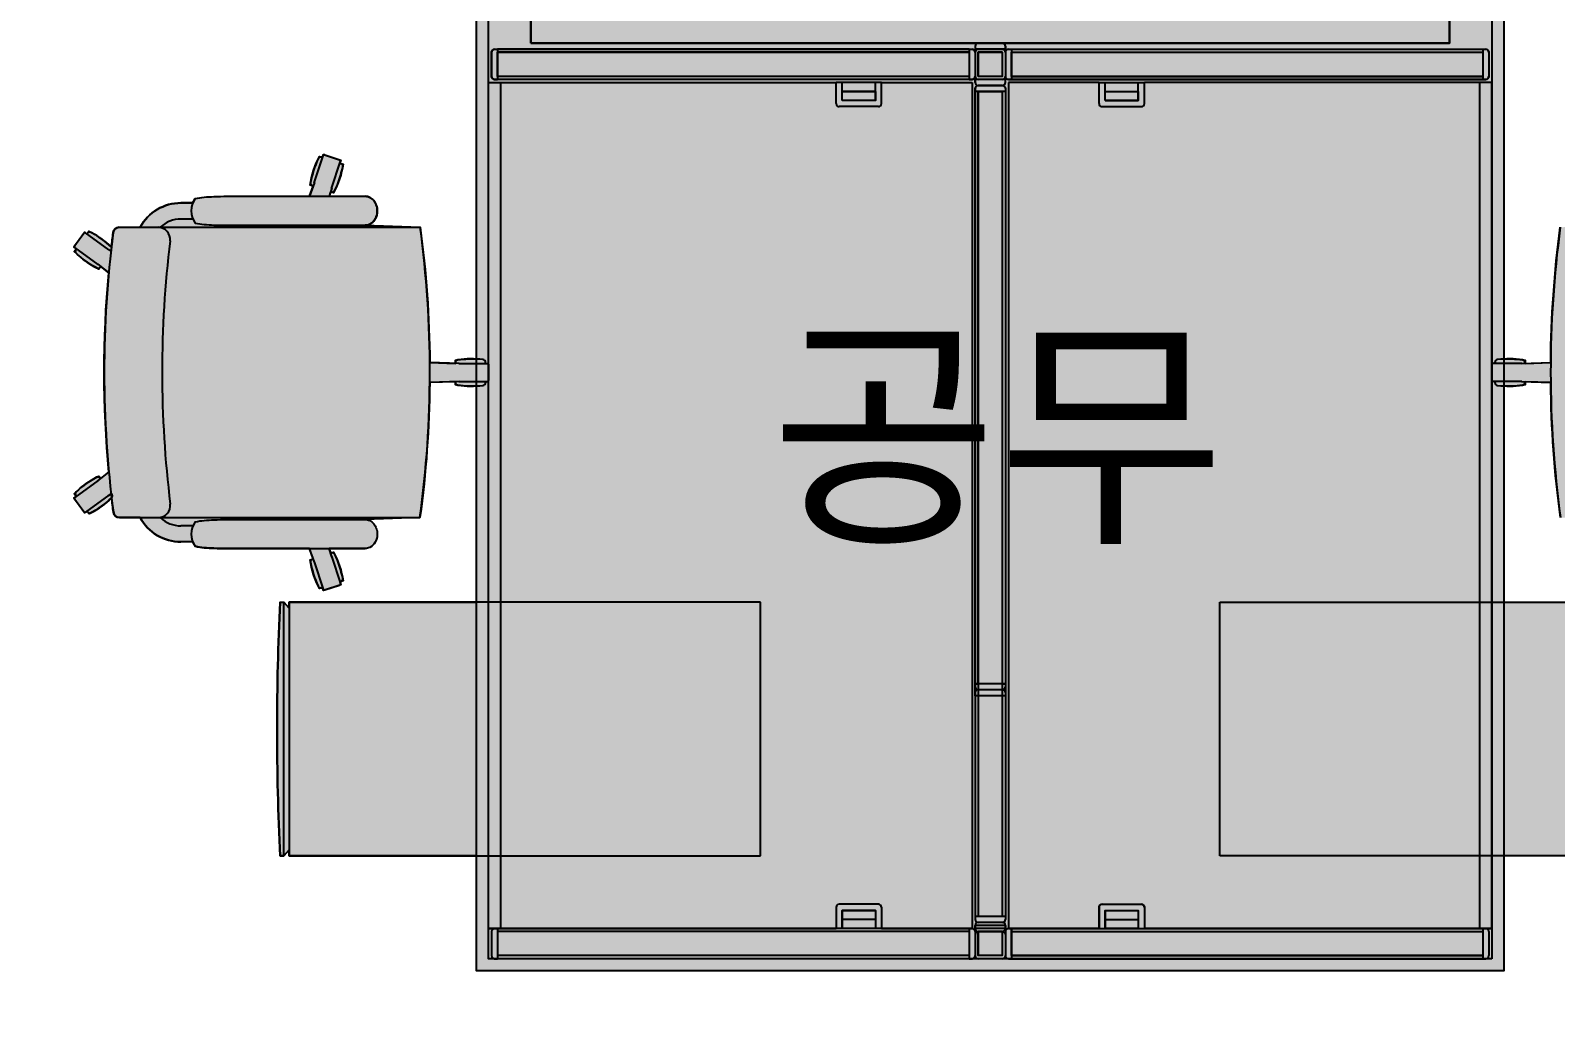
# Model space of a CAD drawing. Header units: millimetres. Extents: x 0 to 199210, y 0 to 94205.
# Drawn here: x 100750 to 103273, y 15536 to 17160 of the extents above; entities that cross this region are included whole.
import ezdxf
from ezdxf.enums import TextEntityAlignment as Align

# ---------------------------------------------------------------- set-up
doc = ezdxf.new("R2010")
doc.units = ezdxf.units.MM
doc.layers.get('Defpoints').update_dxf_attribs({"color": 142})
for name, color, linetype in [('0-L-FUR', 11, 'Continuous'), ('2. WAL', 2, 'Continuous'), ('D_TEXT', 7, 'Continuous')]:
    doc.layers.add(name, color=color, linetype=linetype)
doc.styles.add('돋움', font='Dotum.ttf')
picture_1 = doc.add_image_def('image1.jpg', size_in_pixel=(707, 1000))

# ---------------------------------------------------------------- blocks, each defined once
blk = doc.blocks.new('230713_3_desk')
at = {"layer": '2. WAL'}
h = blk.add_hatch(color=255, dxfattribs=at)
h.dxf.hatch_style = 1
edge = h.paths.add_edge_path()
edge.add_line((850.0000000006985, 0), (850.000000000291, -190))
edge.add_line((850.000000000291, -190), (1159.999999998603, -190))
edge.add_line((1159.999999998603, -190), (1159.999999998603, -200))
edge.add_line((1159.999999998603, -200), (1169, -190))
edge.add_line((1169, -190), (1174.999999999127, -190))
edge.add_arc((-3232.499999999529, -400), 4412.499999998658, -2.7278550632066185, 2.7278550632066185, ccw=False)
edge.add_line((1174.999999999127, -610), (1169, -610))
edge.add_line((1169, -610), (1159.999999998603, -600))
edge.add_line((1159.999999998603, -600), (1159.999999998603, -610))
edge.add_line((1159.999999998603, -610), (850.0000000002328, -610))
edge.add_line((850.0000000002328, -610), (850.0000000001746, -967.6725713938704))
edge.add_arc((858.9546280619642, -1117.405048286113), 150.0000000000366, 79.9926621858653, 93.42245084165211, ccw=False)
edge.add_line((885.0207730024122, -969.6872223883747), (885.0207730024122, -974.7934961651008))
edge.add_line((885.0207730024122, -974.7934961651008), (927.32541137503, -973.4812945709455))
edge.add_arc((2727.235392921595, -991.4829147485251), 1799.999999999993, 172.2874549339065, 179.4269810807098, ccw=False)
edge.add_line((943.5184821403818, -749.917225560057), (1034.201045008871, -746.6764684842201))
edge.add_arc((1034.201045008876, -729.908673515157), 16.76779496906306, 243.5700380837848, 269.9999999999829, ccw=False)
edge.add_arc((1035.937774473016, -726.4146436561867), 20.6696501543548, 219.8055710325562, 243.57003808385912, ccw=False)
edge.add_arc((1038.655377358426, -724.1499745898301), 24.20717632710643, 199.0435461729162, 219.8055710325201, ccw=False)
edge.add_arc((1042.92420746144, -722.6764684819859), 28.72316245399542, 180.0000000039922, 199.0435461728403, ccw=False)
edge.add_arc((1042.92288572829, -722.9520169657677), 28.7231624540089, 151.3645656164495, 179.4503388249206, ccw=False)
edge.add_arc((1035.937774473845, -718.9382933122381), 20.66965015482313, 116.4299619296836, 151.8504546875766, ccw=False)
edge.add_arc((1034.201045008611, -715.4442634532367), 16.76779496901655, 90.0000000000062, 116.4299619296088, ccw=False)
edge.add_line((1034.201045008609, -698.6764684842201), (1093.503883539699, -698.6764684842201))
edge.add_line((1093.503883539699, -698.6764684842201), (1091.32520368541, -691.188806154194))
edge.add_line((1091.32520368541, -691.188806154194), (1086.468848734075, -692.7667315284962))
edge.add_arc((1218.901967863554, -622.3290359554611), 150.0000000000071, 188.8186981021394, 208.0073378133651, ccw=False)
edge.add_line((1070.675207428663, -645.3252854535804), (1076.070750784012, -643.5721671448537))
edge.add_line((1076.070750784012, -643.5721671448537), (1074.519246601616, -638.7971282644994))
edge.add_line((1074.519246601616, -638.7971282644994), (1103.050942089787, -629.5266184329685))
edge.add_line((1103.050942089787, -629.5266184329685), (1104.602446272416, -634.3016573136738))
edge.add_line((1104.602446272416, -634.3016573136738), (1109.997989628406, -632.5485390084541))
edge.add_arc((976.5631651016922, -701.0696861348758), 149.9999999999852, 7.992662187657118, 27.181301897250307, ccw=False)
edge.add_line((1125.106047758425, -680.2127445560236), (1120.20869922897, -681.8039895565216))
edge.add_line((1120.20869922897, -681.8039895565216), (1126.27812621044, -698.6764684842201))
edge.add_line((1126.27812621044, -698.6764684842201), (1262.201045005262, -698.6764684842201))
edge.add_arc((1262.201045005248, -1285.125364192482), 586.448895708262, 87.80985523550783, 89.99999999999869, ccw=False)
edge.add_arc((1273.315426579265, -994.5066912712637), 295.6177719813421, 84.72490149122848, 87.80985523551402, ccw=False)
edge.add_arc((1289.587683487829, -818.2643227718312), 118.6257981543122, 77.37038373181042, 84.72490149121393, ccw=False)
edge.add_arc((1288.401045008572, -722.6764684839754), 33.79999999999391, 22.72724740273702, 36.632224311981815, ccw=False)
edge.add_line((1319.576625921094, -709.6180170150474), (1339.033510104753, -709.6180170152111))
edge.add_arc((1339.033510104753, -785.9180170152098), 76.2999999999987, 28.15328986855161, 89.99999999999977, ccw=False)
edge.add_line((1406.306335336063, -749.917225560057), (1440.891679649707, -749.917225560057))
edge.add_arc((1440.891679647845, -759.917225560063), 10.00000000000603, 7.43297515490832, 89.99999998933168, ccw=False)
edge.add_arc((-334.0667231297193, -991.4829147468824), 1799.999999999796, 6.657594938341674, 7.432975156208499, ccw=False)
edge.add_arc((1558.811292859713, -889.9045724435659), 149.9999999999958, 116.81869810248901, 134.435513486674, ccw=False)
edge.add_line((1491.135971927841, -756.0387779448711), (1494.470601109933, -760.6285012602566))
edge.add_line((1494.470601109933, -760.6285012602566), (1498.532491793012, -757.6773649349434))
edge.add_line((1498.532491793012, -757.6773649349434), (1516.166049362015, -781.9478747657959))
edge.add_line((1516.166049362015, -781.9478747657959), (1512.104158678587, -784.899011091371))
edge.add_line((1512.104158678587, -784.899011091371), (1515.438787858526, -789.4887344077433))
edge.add_arc((1409.037675958589, -683.758873978142), 150.0000000000191, 295.9926621874422, 315.18130189785523, ccw=False)
edge.add_line((1474.776081291027, -818.5864010798205), (1471.774688867794, -814.4553388177774))
edge.add_line((1471.774688867794, -814.4553388177774), (1458.214434583468, -824.9648925818929))
edge.add_arc((-334.066723129715, -991.4829147485879), 1800.000000000004, -5.21409121174122, 5.308022808348312, ccw=False)
edge.add_line((1458.485018167994, -1155.062420709957), (1471.810048681771, -1165.392731662374))
edge.add_line((1471.810048681771, -1165.392731662374), (1474.836776530254, -1161.226798178077))
edge.add_arc((1409.098371198856, -1296.054325280211), 149.9999999999726, 44.8186981026588, 64.00733781299101, ccw=False)
edge.add_line((1515.49948309781, -1190.324464849688), (1512.164853918774, -1194.914188167174))
edge.add_line((1512.164853918774, -1194.914188167174), (1516.226744601707, -1197.865324492433))
edge.add_line((1516.226744601707, -1197.865324492433), (1498.59318703413, -1222.135834324439))
edge.add_line((1498.59318703413, -1222.135834324439), (1494.531296349829, -1219.184697998186))
edge.add_line((1494.531296349829, -1219.184697998186), (1491.196667167591, -1223.774421313269))
edge.add_arc((1558.871988099997, -1089.908626814889), 149.9999999999555, 225.7107114369129, 243.18130189727458, ccw=False)
edge.add_arc((-334.0667231410093, -991.4829148447552), 1800.000000000241, 352.65482085978215, 353.43485121740713, ccw=False)
edge.add_arc((1441.244430615563, -1220.328512024139), 9.999999999995449, 270.00000000002086, 352.6548208567205, ccw=False)
edge.add_line((1441.244430615567, -1230.328512024134), (1406.306335335888, -1230.328512024134))
edge.add_arc((1339.033510104759, -1194.327720568623), 76.30000000000902, 269.9999999999959, 331.846710131147, ccw=False)
edge.add_line((1339.033510104753, -1270.627720568632), (1319.576625920949, -1270.627720568678))
edge.add_arc((1288.401045008512, -1257.569269099507), 33.80000000000899, 325.7967578984769, 337.2727525968258, ccw=False)
edge.add_arc((1315.129497884315, -1276.569269101066), 1.225795457858794, 282.5658952638093, 359.9999999492202, ccw=False)
edge.add_arc((1289.587683494235, -1161.981414812035), 118.6257981533505, 275.27509851501054, 282.56589526400796, ccw=False)
edge.add_arc((1273.315426566298, -985.739046313271), 295.6177719814961, 272.1901447589447, 275.2750985150203, ccw=False)
edge.add_arc((1262.201045020503, -695.1203733908958), 586.4488957084934, 269.9999999999981, 272.1901447589393, ccw=False)
edge.add_line((1262.201045020483, -1281.569269099389), (1126.27812621044, -1281.569269099389))
edge.add_line((1126.27812621044, -1281.569269099389), (1120.208699228882, -1298.441748027408))
edge.add_line((1120.208699228882, -1298.441748027408), (1125.106047758192, -1300.032993029879))
edge.add_arc((976.5631651016828, -1279.176051449413), 149.9999999999885, 332.8186981021955, 352.00733781172045, ccw=False)
edge.add_line((1109.997989627736, -1347.697198577127), (1104.602446272562, -1345.944080270213))
edge.add_line((1104.602446272562, -1345.944080270213), (1103.050942090107, -1350.719119150376))
edge.add_line((1103.050942090107, -1350.719119150376), (1074.519246601791, -1341.448609319066))
edge.add_line((1074.519246601791, -1341.448609319066), (1076.070750784129, -1336.673570438905))
edge.add_line((1076.070750784129, -1336.673570438905), (1070.675207428867, -1334.920452129238))
edge.add_arc((1218.901967863552, -1357.916701628777), 150.0000000000222, 151.9926621872621, 171.1813018973124, ccw=False)
edge.add_line((1086.46884873329, -1287.479006057185), (1091.32520368541, -1289.056931429645))
edge.add_line((1091.32520368541, -1289.056931429645), (1093.503883539699, -1281.569269099389))
edge.add_line((1093.503883539699, -1281.569269099389), (1034.201045006892, -1281.569269099389))
edge.add_arc((1034.201045006887, -1264.801474130749), 16.76779496863992, 243.57003804167869, 270.0000000000155, ccw=False)
edge.add_arc((1035.93777447412, -1261.307444272129), 20.66965015499515, 219.8055710467902, 243.57003804159172, ccw=False)
edge.add_arc((1038.655377358431, -1259.042775205425), 24.20717632712455, 199.0435461715262, 219.8055710469719, ccw=False)
edge.add_arc((1042.924207462136, -1257.569269097505), 28.72316245469143, 180.0000000037591, 199.0435461713621, ccw=False)
edge.add_arc((1042.922885726901, -1257.844817580808), 28.72316245261715, 151.3645656133324, 179.4503388256149, ccw=False)
edge.add_arc((1035.937774473572, -1253.831093927837), 20.6696501546651, 116.4299619227503, 151.8504546833721, ccw=False)
edge.add_arc((1034.201045008871, -1250.337064068823), 16.76779496908466, 90, 116.42996192271181, ccw=False)
edge.add_line((1034.201045008871, -1233.569269099738), (943.1522164239141, -1230.32851202414))
edge.add_arc((2727.235392921599, -991.4829147485051), 1800.000000000006, 180.4774037481576, 187.6251804422444, ccw=False)
edge.add_line((927.2978765701118, -1006.480822284699), (885.0207730024122, -1005.163400633723))
edge.add_line((885.0207730024122, -1005.163400633723), (885.0207730024122, -1010.312777611276))
edge.add_arc((858.9546280619659, -862.5949517135663), 150.0000000000082, 266.57754915834664, 280.00733781413595, ccw=False)
edge.add_line((850.0000000001746, -1012.32742860578), (850, -2355.000000000007))
edge.add_line((850, -2355.000000000007), (181.3199717616662, -2355.000000000002))
edge.add_line((181.3199717616662, -2355.000000000002), (181.3199717606476, -2517.284167411155))
edge.add_arc((161.3179715606329, -2517.284167411161), 20.00200020001466, -89.99999999998442, 1.5575096767861396e-11, ccw=False)
edge.add_line((161.3179715606384, -2537.286167611175), (151.3169714607357, -2537.286167611175))
edge.add_arc((151.316971460359, -2517.284167411164), 20.00200020001103, 179.9999999999739, 270.0000000010789, ccw=False)
edge.add_line((131.3149712603481, -2517.284167411155), (131.3149712605518, -2355))
edge.add_line((131.3149712605518, -2355), (111.3129710615613, -2355))
edge.add_line((111.3129710615613, -2355), (111.3129710604553, -2528.79743192438))
edge.add_arc((71.30897066042877, -2528.797431924356), 40.00400040002654, 294.83458750327907, 359.9999999999648, ccw=False)
edge.add_arc((-101.3427759995708, -2230.730008971429), 384.313995429009, 240.4643371925483, 299.5356628089386, ccw=False)
edge.add_arc((-273.9945226614358, -2528.797431924369), 40.00400040004804, 180.0000000000156, 245.1654125133744, ccw=False)
edge.add_line((-313.9985230614839, -2528.79743192438), (-313.9985230607854, -2354.999999999996))
edge.add_line((-313.9985230607854, -2354.999999999996), (-334.0005232603289, -2354.999999999996))
edge.add_line((-334.0005232603289, -2354.999999999996), (-334.0005232599506, -2517.284167411155))
edge.add_arc((-354.0025234599652, -2517.284167411161), 20.00200020001466, -89.99999999998442, 1.5575096767861396e-11, ccw=False)
edge.add_line((-354.0025234599598, -2537.286167611175), (-364.0035235607938, -2537.286167611175))
edge.add_arc((-364.0035235611705, -2517.284167411164), 20.00200020001103, 179.9999999999739, 270.0000000010789, ccw=False)
edge.add_line((-384.0055237611814, -2517.284167411155), (-384.0055237612396, -2354.999999999996))
edge.add_line((-384.0055237612396, -2354.999999999996), (-850.000000001397, -2354.999999999993))
edge.add_line((-850.000000001397, -2354.999999999993), (-850.0000000012224, -1012.327428605759))
edge.add_arc((-858.954628063369, -862.5949517135858), 149.9999999999881, 259.9926621867682, 273.4224508417898, ccw=False)
edge.add_line((-885.0207730014808, -1010.312777611687), (-885.0207730014808, -1005.163400633659))
edge.add_line((-885.0207730014808, -1005.163400633659), (-927.2978765710432, -1006.480822284742))
edge.add_arc((-2727.235392922529, -991.4829147484963), 1800.000000000006, 352.37481955775553, 359.5225962518407, ccw=False)
edge.add_line((-943.1522164248454, -1230.328512024134), (-1034.201045009569, -1233.569269099738))
edge.add_arc((-1034.20104500957, -1250.337064067827), 16.76779496808899, 63.57003806004661, 89.99999999999773, ccw=False)
edge.add_arc((-1035.736878242867, -1253.929598293878), 20.66965015113788, 28.653028404921372, 64.19026051920088, ccw=False)
edge.add_arc((-1042.924207461451, -1257.569269098862), 28.72316245214306, -1.0509211278986186e-09, 28.149545328751685, ccw=False)
edge.add_arc((-1042.922885730347, -1257.29372061553), 28.72316245422392, 331.3645655915208, 359.4503388207783, ccw=False)
edge.add_arc((-1035.93777447598, -1261.307444276501), 20.66965015148971, 296.42996194502985, 331.8504546712197, ccw=False)
edge.add_arc((-1034.201045007589, -1264.801474131758), 16.76779496763108, 269.99999999999534, 296.42996193317146, ccw=False)
edge.add_line((-1034.20104500759, -1281.569269099389), (-1093.503883540165, -1281.569269099389))
edge.add_line((-1093.503883540165, -1281.569269099389), (-1091.32520368573, -1289.056931429293))
edge.add_line((-1091.32520368573, -1289.056931429293), (-1086.468848735443, -1287.479006058345))
edge.add_arc((-1218.901967866334, -1357.916701628702), 149.9999999999969, 8.818698102437224, 28.00733781220839, ccw=False)
edge.add_line((-1070.675207431574, -1334.920452129814), (-1076.070750783954, -1336.673570438546))
edge.add_line((-1076.070750783954, -1336.673570438546), (-1074.519246601325, -1341.448609318653))
edge.add_line((-1074.519246601325, -1341.448609318653), (-1103.050942091155, -1350.719119149928))
edge.add_line((-1103.050942091155, -1350.719119149928), (-1104.60244627361, -1345.944080269948))
edge.add_line((-1104.60244627361, -1345.944080269948), (-1109.997989627038, -1347.697198577566))
edge.add_arc((-976.5631651012243, -1279.176051449322), 150.0000000000174, 187.9926621860594, 207.1813018980267, ccw=False)
edge.add_line((-1125.106047758571, -1300.032993024036), (-1120.208699229988, -1298.441748027915))
edge.add_line((-1120.208699229988, -1298.441748027915), (-1126.278126211371, -1281.569269099389))
edge.add_line((-1126.278126211371, -1281.569269099389), (-1262.201045022812, -1281.569269099389))
edge.add_arc((-1262.201045022818, -695.1203732933303), 586.4488958060589, 267.8098552418707, 270.0000000000006, ccw=False)
edge.add_arc((-1273.315426569556, -985.7390463474364), 295.6177719473908, 264.72490148443717, 267.8098552418692, ccw=False)
edge.add_arc((-1289.587683496419, -1161.981414815941), 118.6257981494758, 257.3703837364316, 264.7249014844639, ccw=False)
edge.add_arc((-1288.401045008096, -1257.5692690993), 33.80000000004292, 202.72724740353, 216.6322243158686, ccw=False)
edge.add_line((-1319.576625920483, -1270.627720568678), (-1339.03351010615, -1270.627720568631))
edge.add_arc((-1339.033510106156, -1194.327720568622), 76.30000000000882, 208.1532898688537, 270.00000000000455, ccw=False)
edge.add_line((-1406.306335337285, -1230.328512024134), (-1441.244430617429, -1230.328512024134))
edge.add_arc((-1441.244430618404, -1220.328512024141), 9.999999999993861, 187.3451791439965, 270.0000000055823, ccw=False)
edge.add_arc((334.0667231254931, -991.4829147476148), 1800.000000000088, 186.5651487857844, 187.3451791433401, ccw=False)
edge.add_arc((-1558.871988101396, -1089.908626814841), 149.9999999999964, 296.8186981004761, 314.2892885617374, ccw=False)
edge.add_line((-1491.196667174227, -1223.774421315914), (-1494.531296350004, -1219.184697997965))
edge.add_line((-1494.531296350004, -1219.184697997965), (-1498.593187033839, -1222.135834323895))
edge.add_line((-1498.593187033839, -1222.135834323895), (-1516.226744603191, -1197.865324493891))
edge.add_line((-1516.226744603191, -1197.865324493891), (-1512.164853918948, -1194.914188167576))
edge.add_line((-1512.164853918948, -1194.914188167576), (-1515.499483101157, -1190.32446485163))
edge.add_arc((-1409.098371200261, -1296.054325280291), 150.0000000000377, 115.99266218658539, 135.1813018983686, ccw=False)
edge.add_line((-1474.83677653069, -1161.226798177613), (-1471.810048683896, -1165.392731663299))
edge.add_line((-1471.810048683896, -1165.392731663299), (-1458.485018171981, -1155.062420712318))
edge.add_arc((334.0667231255206, -991.4829147487275), 1800, 174.691977191572, 185.2140912118122, ccw=False)
edge.add_line((-1458.214434587426, -824.9648925795373), (-1471.774688869336, -814.4553388173154))
edge.add_line((-1471.774688869336, -814.4553388173154), (-1474.776081288524, -818.5864010814994))
edge.add_arc((-1409.037675959526, -683.7588739781705), 149.9999999999951, 224.8186981021385, 244.007337814015, ccw=False)
edge.add_line((-1515.438787859457, -789.4887344077433), (-1512.104158679082, -784.8990110907489))
edge.add_line((-1512.104158679082, -784.8990110907489), (-1516.166049362364, -781.9478747651556))
edge.add_line((-1516.166049362364, -781.9478747651556), (-1498.532491794409, -757.6773649335373))
edge.add_line((-1498.532491794409, -757.6773649335373), (-1494.470601110108, -760.6285012598546))
edge.add_line((-1494.470601110108, -760.6285012598546), (-1491.135971928306, -756.038777944872))
edge.add_arc((-1558.811292860171, -889.9045724435547), 149.9999999999812, 45.56448651511528, 63.18130189751167, ccw=False)
edge.add_arc((334.0667231097752, -991.4829148826036), 1799.999999999889, 172.5670248394273, 173.342405057204, ccw=False)
edge.add_arc((-1440.891679650178, -759.9172255600611), 10.00000000000406, 89.99999999997141, 172.5670248436983, ccw=False)
edge.add_line((-1440.891679650173, -749.917225560057), (-1406.30633533746, -749.917225560057))
edge.add_arc((-1339.033510106149, -785.9180170152096), 76.29999999999946, 90.00000000000091, 151.8467101314488, ccw=False)
edge.add_line((-1339.03351010615, -709.6180170152102), (-1319.576625920628, -709.6180170150474))
edge.add_arc((-1288.401045008208, -722.6764684842424), 33.80000000000327, 145.7967579050255, 157.2727525967791, ccw=False)
edge.add_arc((-1315.129497886171, -703.6764684832497), 1.225795457865615, 102.56589526685468, 180.0000000722268, ccw=False)
edge.add_arc((-1289.587683489945, -818.2643227680223), 118.6257981505382, 95.27509850932557, 102.56589526738418, ccw=False)
edge.add_arc((-1273.31542658251, -994.5066912365407), 295.6177719466812, 92.19014476367892, 95.27509850932103, ccw=False)
edge.add_arc((-1262.201045007589, -1285.125364289963), 586.4488958057432, 90.00000000000023, 92.19014476367988, ccw=False)
edge.add_line((-1262.20104500759, -698.6764684842201), (-1126.278126211371, -698.6764684842201))
edge.add_line((-1126.278126211371, -698.6764684842201), (-1120.208699230046, -681.803989556016))
edge.add_line((-1120.208699230046, -681.803989556016), (-1125.106047758774, -680.2127445618626))
edge.add_arc((-976.5631651012225, -701.0696861348833), 149.9999999999854, 152.8186981025583, 172.0073378145921, ccw=False)
edge.add_line((-1109.997989627707, -632.5485390080157), (-1104.602446273464, -634.3016573139394))
edge.add_line((-1104.602446273464, -634.3016573139394), (-1103.050942090835, -629.526618433415))
edge.add_line((-1103.050942090835, -629.526618433415), (-1074.519246601179, -638.7971282649123))
edge.add_line((-1074.519246601179, -638.7971282649123), (-1076.070750783867, -643.572167145212))
edge.add_line((-1076.070750783867, -643.572167145212), (-1070.67520743137, -645.3252854530019))
edge.add_arc((-1218.901967866355, -622.3290359554493), 150.0000000000137, 331.99266218713325, 351.18130189808005, ccw=False)
edge.add_line((-1086.468848736258, -692.7667315273357), (-1091.32520368573, -691.188806154546))
edge.add_line((-1091.32520368573, -691.188806154546), (-1093.503883540165, -698.6764684842201))
edge.add_line((-1093.503883540165, -698.6764684842201), (-1034.201045009337, -698.6764684842201))
edge.add_arc((-1034.20104500933, -715.4442634522819), 16.76779496806182, 63.57003806091842, 90.0000000000241, ccw=False)
edge.add_arc((-1035.73687824276, -719.0367976784811), 20.66965015130587, 28.65302840167891, 64.19026051975447, ccw=False)
edge.add_arc((-1042.924207462842, -722.6764684832375), 28.72316245353432, -1.4957208804844413e-09, 28.149545324610074, ccw=False)
edge.add_arc((-1042.922885729658, -722.400920000383), 28.72316245353188, 331.3645655957819, 359.4503388212733, ccw=False)
edge.add_arc((-1035.937774474873, -726.4146436606354), 20.66965015078674, 296.4299619425713, 331.8504546748549, ccw=False)
edge.add_arc((-1034.20104500957, -729.9086735161311), 16.76779496808896, 270.00000000000233, 296.4299619399534, ccw=False)
edge.add_line((-1034.201045009569, -746.6764684842201), (-943.5184821413131, -749.9172255600524))
edge.add_arc((-2727.23539292253, -991.4829147485182), 1799.999999999996, 0.5730189192892112, 7.712545066093412, ccw=False)
edge.add_line((-927.3254113759613, -973.4812945709746), (-885.0207730014808, -974.7934961651872))
edge.add_line((-885.0207730014808, -974.7934961651872), (-885.0207730014808, -969.6872223879636))
edge.add_arc((-858.9546280633706, -1117.405048286038), 149.9999999999615, 86.57754915820902, 100.007337813233, ccw=False)
edge.add_line((-850.0000000012224, -967.6725713938922), (-850.0000000011642, -610))
edge.add_line((-850.0000000011642, -610), (-1160, -610))
edge.add_line((-1160, -610), (-1160, -600))
edge.add_line((-1160, -600), (-1169, -610))
edge.add_line((-1169, -610), (-1175.000000000058, -610))
edge.add_arc((3232.499999998605, -400), 4412.499999998664, 177.2721449367933, 182.7278550632067, ccw=False)
edge.add_line((-1175.000000000058, -190), (-1169, -190))
edge.add_line((-1169, -190), (-1160, -200))
edge.add_line((-1160, -200), (-1160, -190))
edge.add_line((-1160, -190), (-850.000000001106, -190))
edge.add_line((-850.000000001106, -190), (-850.0000000006985, 0))
edge.add_line((-850.0000000006985, 0), (850.0000000006985, 0))
edge = h.paths.add_edge_path()
edge.add_arc((71.3089706604693, -2635.127832729325), 40.00400040001512, 290.136770034333, 359.99999999993685, ccw=False)
edge.add_arc((-101.3427759995664, -2255.248431310411), 457.1742883764535, 245.9349462329856, 294.06505376833206, ccw=False)
edge.add_arc((-273.9945226614402, -2635.127832729357), 40.00400040007277, 180.0000000000176, 249.86322998314648, ccw=False)
edge.add_arc((-273.9945226614724, -2635.127832729371), 40.00400040004058, 69.8632299670412, 179.9999999999974, ccw=False)
edge.add_arc((-101.3427759995751, -2252.782234139276), 379.6324847478322, 245.2594656165122, 294.7405343847039)
edge.add_arc((71.3089706604398, -2635.127832729377), 40.00400040004457, 1.0402345651527867e-11, 110.13677001892091, ccw=False)
at = {"layer": '0-L-FUR'}
for p, q in [((-825.0000000009313, -65), (-825.0000000009313, -25)), ((-35.00000000093132, -20), (-819.9999999995343, -20)), ((-814.9999999995343, -20), (-819.9999999995343, -20)), ((-814.9999999995343, -70), (-814.9999999995343, -20)), ((-35.00000000093132, -25), (-814.9999999995343, -25)), ((-29.99999999953434, -20), (-35.00000000093132, -20)), ((-35.00000000093132, -70), (-35.00000000093132, -20)), ((-24.99999999953434, -65), (-24.99999999953434, -25)), ((-19.99999999953434, -20), (20.00000000046566, -20)), ((-19.99999999953434, -65), (-19.99999999953434, -25)), ((-19.99999999953434, -25), (20.00000000046566, -25)), ((20.00000000046566, -65), (20.00000000046566, -25)), ((25.00000000046566, -65), (25.00000000046566, -25)), ((34.99999999906868, -20), (30.00000000046566, -20)), ((34.99999999906868, -20), (34.99999999906868, -20)), ((34.99999999906868, -70), (34.99999999906868, -20)), ((34.99999999906868, -20), (820.0000000004657, -20)), ((34.99999999906868, -25), (815.0000000004657, -25)), ((820.0000000004657, -20), (815.0000000004657, -20)), ((815.0000000004657, -70), (815.0000000004657, -20)), ((825.0000000004657, -65), (825.0000000004657, -25)), ((-830.000000001397, -70), (-830.000000001397, -1470)), ((-254.9999999995343, -70), (-830.0000000009313, -70)), ((-254.9999999995343, -70), (-830.0000000009313, -70)), ((-830.0000000009313, -70), (-254.9999999995343, -70)), ((-255, -70), (-830.000000001397, -70)), ((-814.9999999995343, -70), (-819.9999999995343, -70)), ((-35.00000000093132, -65), (-814.9999999995343, -65)), ((-35.00000000093132, -70), (-814.9999999995343, -70)), ((-810.000000001397, -70), (-810.000000001397, -1470)), ((-255, -105), (-255, -70)), ((-180, -70), (-255, -70)), ((-180, -70), (-255, -70)), ((-254.9999999995343, -105), (-254.9999999995343, -70)), ((-179.9999999995343, -70), (-254.9999999995343, -70)), ((-255, -105), (-255, -70)), ((-180, -70), (-255, -70)), ((-245, -100), (-245, -70)), ((-244.9999999995343, -100), (-244.9999999995343, -70)), ((-245, -100), (-245, -70)), ((-190, -100), (-190, -70)), ((-189.9999999995343, -100), (-189.9999999995343, -70)), ((-190, -100), (-190, -70)), ((-30, -70), (-180, -70)), ((-180, -105), (-180, -70)), ((-180, -70), (-30, -70)), ((-29.99999999953434, -70), (-179.9999999995343, -70)), ((-179.9999999995343, -105), (-179.9999999995343, -70)), ((-30, -70), (-180, -70)), ((-180, -105), (-180, -70)), ((-29.99999999953434, -70), (-35.00000000093132, -70)), ((-30, -1470), (-30, -70)), ((-24.99999999953434, -60), (-24.99999999953434, -55)), ((-24.99999999953434, -70), (25.00000000046566, -70)), ((-24.99999999953434, -75), (-24.99999999953434, -70)), ((-24.99999999953434, -70), (25.00000000046566, -70)), ((-24.99999999953434, -70), (-24.99999999953434, -75)), ((-24.99999999953434, -75), (25.00000000046566, -75)), ((-19.99999999953434, -65), (20.00000000046566, -65)), ((-19.99999999953434, -65), (20.00000000046566, -65)), ((-19.99999999953434, -65), (20.00000000046566, -65)), ((-19.99999999953434, -70), (20.00000000046566, -70)), ((-19.99999999953434, -75), (20.00000000046566, -75)), ((25.00000000046566, -60), (25.00000000046566, -55)), ((25.00000000046566, -75), (25.00000000046566, -70)), ((25.00000000046566, -70), (25.00000000046566, -75)), ((179.999999998603, -70), (30, -70)), ((30, -70), (179.999999998603, -70)), ((30, -1470), (30, -70)), ((34.99999999906868, -70), (30.00000000046566, -70)), ((30.00000000046566, -70), (179.9999999990687, -70)), ((30, -70), (179.999999998603, -70)), ((34.99999999906868, -65), (815.0000000004657, -65)), ((34.99999999906868, -70), (34.99999999906868, -70)), ((34.99999999906868, -70), (815.0000000004657, -70)), ((179.999999998603, -70), (254.999999998603, -70)), ((179.999999998603, -105), (179.999999998603, -70)), ((179.999999998603, -70), (254.999999998603, -70)), ((179.9999999990687, -105), (179.9999999990687, -70)), ((179.9999999990687, -70), (254.9999999990687, -70)), ((179.999999998603, -105), (179.999999998603, -70)), ((179.999999998603, -70), (254.999999998603, -70)), ((190, -100), (190, -70)), ((190.0000000004657, -100), (190.0000000004657, -70)), ((190, -100), (190, -70)), ((244.999999998603, -100), (244.999999998603, -70)), ((244.9999999990687, -100), (244.9999999990687, -70)), ((244.999999998603, -100), (244.999999998603, -70)), ((254.999999998603, -105), (254.999999998603, -70)), ((254.9999999990687, -105), (254.9999999990687, -70)), ((254.9999999990687, -70), (830.0000000004657, -70)), ((830.0000000004657, -70), (254.9999999990687, -70)), ((254.9999999990687, -70), (830.0000000004657, -70)), ((254.999999998603, -105), (254.999999998603, -70)), ((809.999999998603, -70), (809.999999998603, -1470)), ((820.0000000004657, -70), (815.0000000004657, -70)), ((830, -70), (830, -1470)), ((-190, -85), (-245, -85)), ((-189.9999999995343, -85), (-244.9999999995343, -85)), ((-190, -85), (-245, -85)), ((-190, -100), (-245, -100)), ((-189.9999999995343, -100), (-244.9999999995343, -100)), ((-190, -100), (-245, -100)), ((-24.99999999953434, -90), (-24.99999999953434, -85)), ((-25, -1455), (-25, -90)), ((-24.99999999953434, -90), (25.00000000046566, -90)), ((-19.99999999953434, -80), (20.00000000046566, -80)), ((-20, -1455), (-20, -90)), ((20, -1455), (20, -90)), ((25.00000000046566, -90), (25.00000000046566, -85)), ((25, -1455), (25, -90)), ((190, -85), (244.999999998603, -85)), ((190.0000000004657, -85), (244.9999999990687, -85)), ((190, -85), (244.999999998603, -85)), ((190, -100), (244.999999998603, -100)), ((190.0000000004657, -100), (244.9999999990687, -100)), ((190, -100), (244.999999998603, -100)), ((-185, -110), (-250, -110)), ((-184.9999999995343, -110), (-249.9999999995343, -110)), ((-185, -110), (-250, -110)), ((185, -110), (250, -110)), ((185.0000000004657, -110), (250.0000000004657, -110)), ((185, -110), (250, -110)), ((-1160, -190), (-380, -190)), ((-380, -190), (-380, -610)), ((380, -190), (380, -610)), ((1159.999999998603, -190), (380, -190)), ((1159.999999998603, -610), (1159.999999998603, -190)), ((1159.999999998603, -200), (1169, -190)), ((1169, -190), (1169, -610)), ((1175, -190), (1169, -190)), ((-25, -460), (-25, -454.9999999997672)), ((-25, -454.9999999997672), (25, -454.9999999997672)), ((-25, -475), (-25, -470)), ((-25, -475), (25, -475)), ((-20, -465), (20, -465)), ((25, -460), (25, -454.9999999997672)), ((25, -475), (25, -470)), ((1159.999999998603, -600), (1169, -610)), ((-380, -610), (-1160, -610)), ((380, -610), (1159.999999998603, -610)), ((1101.148829057347, -630.1446524217026), (1076.421359633561, -638.1790942759253)), ((1175, -610), (1169, -610)), ((1076.070750783663, -643.5721671449719), (1074.783532415517, -643.9904097463004)), ((1089.815587822348, -685.874425821472), (1075.137280590367, -640.6992412972031)), ((1118.347283311654, -676.6039159903303), (1103.668976078741, -631.4287314661779)), ((1104.602446271572, -634.3016573139466), (1105.88966464065, -633.8834147132002)), ((1118.084596225061, -675.8991680168547), (1126.27812621044, -698.6764684842201)), ((1262.201045008842, -698.6764684842201), (1034.201045008842, -698.6764684842201)), ((1089.57261645468, -685.1655341429869), (1093.503883539699, -698.6764684842201)), ((1090.516803655308, -691.4514712461969), (1091.32520368509, -691.1888061542995)), ((1120.208699230105, -681.8039895561524), (1121.058092836756, -681.5280048428103)), ((1319.576625921763, -709.6180170150474), (1339.033510104753, -709.6180170150474)), ((1262.201045008842, -746.6764684842201), (1034.201045008842, -746.6764684842201)), ((1319.36984323198, -736.2180170151405), (1339.033510104753, -736.2180170151405)), ((1458.486150571611, -786.7727349227061), (1496.914457804989, -758.8529354389757)), ((1494.470601109788, -760.6285012600711), (1493.380982523784, -759.128769938834)), ((1499.708062297199, -759.2953989231028), (1514.99047885742, -780.3298407770926)), ((1453.92370690871, -789.8855699850246), (1453.398752787616, -789.1630326248705)), ((1459.112909353804, -786.3569854311645), (1454.55956342537, -789.4531965117203)), ((1476.119708140381, -811.0432447539642), (1514.548015373759, -783.123445270001)), ((1512.104158678558, -784.8990110913292), (1513.19377726363, -786.3987424125662)), ((1476.732952180319, -810.6125543266535), (1458.214434585534, -824.9648925802903)), ((1472.274307562504, -815.1430049553746), (1471.774688867386, -814.4553388172062)), ((-878.7507216692902, -974.9879800721537), (-927.3254113765433, -973.4812945709564)), ((-885.0207730014808, -973.9434940726496), (-885.0207730014808, -974.7934961650753)), ((-879.5, -975), (-832.000000001397, -975)), ((-835.0207730024122, -975), (-835.0207730024122, -973.1462301388383)), ((-830.000000001397, -1003), (-830.000000001397, -977)), ((830, -1003), (830, -977)), ((879.499999998603, -975), (831.999999998603, -975)), ((835.0207730024122, -975), (835.0207730024122, -973.1462301388383)), ((878.7507216674276, -974.9879800721537), (927.3254113746807, -973.4812945709564)), ((885.0207730024122, -973.9434940726496), (885.0207730024122, -974.7934961650753)), ((-878.7485700752586, -1004.967948834994), (-927.2978765699081, -1006.480822284706)), ((-885.0207730014808, -1005.163400633493), (-885.0207730014808, -1006.056505927234)), ((-879.5, -1005), (-832.000000001397, -1005)), ((-835.0207730024122, -1005), (-835.0207730024122, -1006.853769861162)), ((879.499999998603, -1005), (831.999999998603, -1005)), ((835.0207730024122, -1005), (835.0207730024122, -1006.853769861162)), ((878.7485700738616, -1004.967948834994), (927.2978765703738, -1006.480822284706)), ((885.0207730024122, -1005.163400633493), (885.0207730024122, -1006.056505927234)), ((1476.769483758602, -1169.237563870382), (1458.485018170439, -1155.062420711853)), ((1471.810048681684, -1165.39273166249), (1472.335002802312, -1164.670194302569)), ((1476.180403380655, -1168.769954504445), (1514.608710613567, -1196.689753988292)), ((1459.145959578454, -1193.490603414713), (1454.886865132488, -1190.59358510992)), ((1458.546845812351, -1193.040464335703), (1496.975153044797, -1220.960263819434)), ((1515.051174097229, -1199.4833584812), (1499.76875753887, -1220.517800335307)), ((1512.164853918832, -1194.91418816708), (1513.254472503439, -1193.414456845727)), ((1441.244430615567, -1230.328512024134), (943.1522164237686, -1230.328512024134)), ((1262.201045008842, -1233.569269099738), (1034.201045008842, -1233.569269099738)), ((1494.531296350062, -1219.184697997873), (1493.441677763592, -1220.684429319575)), ((1319.36984323198, -1244.027720569167), (1339.033510104753, -1244.027720569167)), ((1262.201045008842, -1281.569269099389), (1034.201045008842, -1281.569269099389)), ((1089.57261645468, -1295.080203440972), (1093.503883539699, -1281.569269099389)), ((1118.084596225061, -1304.346569566871), (1126.27812621044, -1281.569269099389)), ((1319.576625921763, -1270.627720568678), (1339.033510104753, -1270.627720568678)), ((1089.815587822348, -1294.371311762487), (1075.137280590367, -1339.546496286872)), ((1090.516803655308, -1288.794266337994), (1091.32520368509, -1289.056931429543)), ((1118.347283311654, -1303.641821593978), (1103.668976078741, -1348.81700611813)), ((1120.208699230105, -1298.441748027806), (1121.058092836756, -1298.717732741497)), ((1076.070750783663, -1336.673570438754), (1074.783532415517, -1336.255327837192)), ((1101.148829057347, -1350.101085161557), (1076.421359633561, -1342.066643307568)), ((1104.602446271572, -1345.944080269895), (1105.88966464065, -1346.362322871108)), ((-255, -1435), (-255, -1470)), ((-185, -1430), (-250, -1430)), ((-180, -1435), (-180, -1470)), ((179.999999998603, -1435), (179.999999998603, -1470)), ((185, -1430), (250, -1430)), ((254.999999998603, -1435), (254.999999998603, -1470)), ((-245, -1440), (-245, -1470)), ((-190, -1440), (-245, -1440)), ((-190, -1455), (-245, -1455)), ((-190, -1440), (-190, -1470)), ((-25, -1460), (-25, -1455)), ((-25, -1455), (25, -1455)), ((25, -1460), (25, -1455)), ((190, -1440), (244.999999998603, -1440)), ((190, -1440), (190, -1470)), ((190, -1455), (244.999999998603, -1455)), ((244.999999998603, -1440), (244.999999998603, -1470)), ((-830.000000001397, -1470), (-255, -1470)), ((-825.000000001397, -1520), (-825.000000001397, -1480)), ((-35.00000000139698, -1475), (-820, -1475)), ((-815, -1475), (-820, -1475)), ((-815, -1525), (-815, -1475)), ((-35.00000000139698, -1480), (-815, -1480)), ((-180, -1470), (-255, -1470)), ((-180, -1470), (-30, -1470)), ((-30, -1475), (-35.00000000139698, -1475)), ((-35.00000000139698, -1525), (-35.00000000139698, -1475)), ((-25, -1470), (-25, -1475)), ((-25, -1475), (25, -1475)), ((-25, -1520), (-25, -1480)), ((-20, -1465), (20, -1465)), ((-20, -1465), (20, -1465)), ((-20, -1475), (20, -1475)), ((-20, -1520), (-20, -1480)), ((-20, -1480), (20, -1480)), ((20, -1520), (20, -1480)), ((25, -1470), (25, -1475)), ((25, -1520), (25, -1480)), ((179.999999998603, -1470), (30, -1470)), ((34.99999999860302, -1475), (30, -1475)), ((34.99999999860302, -1475), (34.99999999860302, -1475)), ((34.99999999860302, -1525), (34.99999999860302, -1475)), ((34.99999999860302, -1475), (820, -1475)), ((34.99999999860302, -1480), (815, -1480)), ((179.999999998603, -1470), (254.999999998603, -1470)), ((830, -1470), (254.999999998603, -1470)), ((820, -1475), (815, -1475)), ((815, -1525), (815, -1475)), ((825, -1520), (825, -1480)), ((-815, -1525), (-820, -1525)), ((-35.00000000139698, -1520), (-815, -1520)), ((-35.00000000139698, -1525), (-815, -1525)), ((760, -1535), (-760.000000001397, -1535)), ((-760.000000001397, -1535), (-760.000000001397, -2335)), ((-30, -1525), (-35.00000000139698, -1525)), ((-25, -1530), (-25, -1525)), ((-25, -1525), (25, -1525)), ((-20, -1520), (20, -1520)), ((-20, -1525), (20, -1525)), ((-20, -1535), (20, -1535)), ((25, -1530), (25, -1525)), ((34.99999999860302, -1525), (30, -1525)), ((34.99999999860302, -1520), (815, -1520)), ((34.99999999860302, -1525), (34.99999999860302, -1525)), ((34.99999999860302, -1525), (815, -1525)), ((760, -2335), (760, -1535)), ((820, -1525), (815, -1525))]:
    blk.add_line(p, q, dxfattribs=at)
for points in [[(-850.000000001397, -2354.999999999993), (-850.0000000012224, -1012.327428605759, -0.05866567128139714), (-885.0207730014808, -1010.312777611687), (-885.0207730014808, -1005.163400633659), (-927.2978765710432, -1006.480822284742, -0.03119817547021139), (-943.1522164248454, -1230.328512024134)], [(-943.5184821413131, -749.9172255600524, -0.03116214066733114), (-927.3254113759613, -973.4812945709746), (-885.0207730014808, -974.7934961651872), (-885.0207730014808, -969.6872223879636, -0.05866567128140764), (-850.0000000012224, -967.6725713938922), (-850.0000000011642, -610), (-1160, -610)], [(-1160, -190), (-850.000000001106, -190), (-850.0000000006985, 0), (850.0000000006985, 0), (850.000000000291, -190), (1159.999999998603, -190), (1159.999999998603, -200), (1169, -190), (1174.999999999127, -190, -0.02380952380953106), (1174.999999999127, -610), (1169, -610), (1159.999999998603, -600), (1159.999999998603, -610), (850.0000000002328, -610), (850.0000000001746, -967.6725713938704, -0.05866567128474703), (885.0207730024122, -969.6872223883747), (885.0207730024122, -974.7934961651008), (927.32541137503, -973.4812945709455, -0.03116214066732653), (943.5184821403818, -749.917225560057), (1034.201045008871, -746.6764684842201, -0.1158364333842299), (1026.737640502834, -744.9238838468082, -0.1040652877905347), (1020.058909368818, -739.6470312149795, -0.09084006161572564), (1015.773038903368, -732.0484537193697, -0.08328491318094845), (1014.201045007445, -722.6764684839873, -0.1231644769082868), (1017.712946274987, -709.1868793304147, -0.1557934641438694), (1026.737640499079, -700.4290531233719, -0.115836433443503), (1034.201045008609, -698.6764684842201), (1093.503883539699, -698.6764684842201), (1091.32520368541, -691.188806154194), (1086.468848734075, -692.7667315284962, -0.08392242824057855), (1070.675207428663, -645.3252854535804), (1076.070750784012, -643.5721671448537), (1074.519246601616, -638.7971282644994), (1103.050942089787, -629.5266184329685), (1104.602446272416, -634.3016573136738), (1109.997989628406, -632.5485390084541, -0.08392242823340496), (1125.106047758425, -680.2127445560236), (1120.20869922897, -681.8039895565216), (1126.27812621044, -698.6764684842201), (1262.201045005262, -698.6764684842201, -0.009556600223310245), (1284.612734363036, -699.1048667202776, -0.01346146306065345), (1300.493881219969, -700.1409345763723, -0.03210115721633115), (1315.5249372588, -702.5088094924722, -0.06074646320557566), (1319.576625921094, -709.6180170150474), (1339.033510104753, -709.6180170152111, -0.276604383537619), (1406.306335336063, -749.917225560057), (1440.891679649707, -749.917225560057, -0.3767072643901061), (1450.807648378483, -758.6235624922056, -0.003383247347688417), (1453.795384499303, -782.7987416441338, -0.07701961225945558), (1491.135971927841, -756.0387779448711), (1494.470601109933, -760.6285012602566), (1498.532491793012, -757.6773649349434), (1516.166049362015, -781.9478747657959), (1512.104158678587, -784.899011091371), (1515.438787858526, -789.4887344077433, -0.08392242823700766), (1474.776081291027, -818.5864010798205), (1471.774688867794, -814.4553388177774), (1458.214434583468, -824.9648925818929, -0.04594366888343707), (1458.485018167994, -1155.062420709957), (1471.810048681771, -1165.392731662374), (1474.836776530254, -1161.226798178077, -0.08392242823665254), (1515.49948309781, -1190.324464849688), (1512.164853918774, -1194.914188167174), (1516.226744601707, -1197.865324492433), (1498.59318703413, -1222.135834324439), (1494.531296349829, -1219.184697998186), (1491.196667167591, -1223.774421313269, -0.07637783233056271), (1454.129766912491, -1197.282120288344, -0.003403537643695772), (1451.16237002195, -1221.60697904802, -0.3771447725613831), (1441.244430615567, -1230.328512024134), (1406.306335335888, -1230.328512024134, -0.2766043835362235), (1339.033510104753, -1270.627720568632), (1319.576625920949, -1270.627720568678, -0.05011536574272828), (1316.355293342174, -1276.569269102152, -0.3513421748128657), (1315.396184761194, -1277.765702389724, -0.03182283782359011), (1300.493881239119, -1280.104803005352, -0.01346146311210643), (1284.612734321505, -1281.140870865504, -0.009556600199093292), (1262.201045020483, -1281.569269099389), (1126.27812621044, -1281.569269099389), (1120.208699228882, -1298.441748027408), (1125.106047758192, -1300.032993029879, -0.08392242823310525), (1109.997989627736, -1347.697198577127), (1104.602446272562, -1345.944080270213), (1103.050942090107, -1350.719119150376), (1074.519246601791, -1341.448609319066), (1076.070750784129, -1336.673570438905), (1070.675207428867, -1334.920452129238, -0.08392242823541379), (1086.46884873329, -1287.479006057185), (1091.32520368541, -1289.056931429645), (1093.503883539699, -1281.569269099389), (1034.201045006892, -1281.569269099389, -0.1158364335705627), (1026.737640489999, -1279.816684456537, -0.104065287541331), (1020.058909372718, -1274.539831835276, -0.09084006168541874), (1015.773038903164, -1266.941254334415, -0.08328491317547801), (1014.201045007445, -1257.569269099389, -0.123164476925169), (1017.712946275569, -1244.079679944751, -0.1557934641560652), (1026.737640501116, -1235.321853737999, -0.1158364334130328), (1034.201045008871, -1233.569269099738), (943.1522164239141, -1230.32851202414, -0.03119817547021821), (927.2978765701118, -1006.480822284699), (885.0207730024122, -1005.163400633723), (885.0207730024122, -1010.312777611276, -0.05866567128475826), (850.0000000001746, -1012.32742860578), (850, -2355.000000000007)], [(1014.201045007445, -722.6764684839873, -0.08328491296494099), (1015.773038895335, -713.3044832719024, -0.0908400621127559), (1020.058909383602, -705.7059057359584, -0.1040652874261508), (1026.737640496809, -700.429053124506, -0.1158364334852903), (1034.201045008842, -698.6764684842201, -0.1158364334853221)], [(1315.532328927424, -702.5187545050867, 0.0288916764733231), (1315.396184761543, -702.4800351946615, 0.0318228378323248), (1300.493881235365, -700.1409345777938, 0.0134614630970744), (1284.612734335475, -699.1048667192226, 0.009556600210023001), (1262.201045008842, -698.6764684842201, 0.0095566002100149)], [(1034.201045008842, -746.6764684842201, -0.1158364334852769), (1026.737640496809, -744.9238838438177, -0.1040652874261444), (1020.058909383602, -739.6470312327147, -0.0908400621127523), (1015.773038895335, -732.0484536960721, -0.0832849129649428), (1014.201045007445, -722.6764684839873, -0.08328491296494099)], [(1107.567097804975, -746.6764684842201, -0.024410033973452), (1109.108001803514, -749.917225560057, -0.0530736982039697)], [(1135.627816837281, -746.6764684842201, -0.0095023458196425), (1136.69971773494, -749.917225560057, -0.0527453876734195)], [(1315.532328927424, -742.8341824635863, -0.0288916764733806), (1315.396184761543, -742.8729017740116, -0.0318228378323248), (1300.493881235365, -745.212002389715, -0.0134614630970744), (1284.612734335475, -746.2480702492176, -0.009556600210023001), (1262.201045008842, -746.6764684842201, -0.0095566002100149)], [(1034.201045008842, -1233.569269099738, 0.1158364334852769), (1026.737640496809, -1235.321853740141, 0.1040652874261444), (1020.058909383602, -1240.598706351477, 0.0908400621127523), (1015.773038895335, -1248.19728388777, 0.0832849129649428), (1014.201045007445, -1257.569269099389, 0.08328491296494099)], [(1107.567097804975, -1233.569269099738, 0.024410033973452), (1109.108001803514, -1230.328512024134, 0.0530736982039697)], [(1135.627816837281, -1233.569269099738, 0.0095023458196425), (1136.69971773494, -1230.328512024134, 0.0527453876734195)], [(1315.532328927424, -1237.411555120489, 0.0288916764733806), (1315.396184761543, -1237.372835810296, 0.0318228378323248), (1300.493881235365, -1235.033735193545, 0.0134614630970744), (1284.612734335475, -1233.997667334974, 0.009556600210023001), (1262.201045008842, -1233.569269099738, 0.0095566002100149)], [(1014.201045007445, -1257.569269099389, 0.08328491296494099), (1015.773038895335, -1266.941254311707, 0.0908400621127559), (1020.058909383602, -1274.539831848349, 0.1040652874261508), (1026.737640496809, -1279.816684459918, 0.1158364334852903), (1034.201045008842, -1281.569269099389, 0.1158364334853221)], [(1315.532328927424, -1277.726983079221, -0.0288916764733231), (1315.396184761543, -1277.765702389646, -0.0318228378323248), (1300.493881235365, -1280.104803005699, -0.0134614630970744), (1284.612734335475, -1281.140870864969, -0.009556600210023001), (1262.201045008842, -1281.569269099389, -0.0095566002100149)]]:
    blk.add_lwpolyline(points, format="xyb", dxfattribs=at)
for points in [[(-850.0000000006985, 7.275957614183426e-12), (850.0000000006985, -8.185452315956354e-12), (850, -2355.000000000007), (-850.000000001397, -2354.999999999993)], [(-830.0000000002328, -19.99999999999272), (830.0000000011642, -20.00000000000819), (830, -2335.000000000007), (-830.000000001397, -2334.999999999993)], [(20.00000000046566, -65), (-19.99999999953434, -65), (-19.99999999953434, -25), (20.00000000046566, -25), (20.00000000046566, -65)], [(-189.9999999995343, -100), (-244.9999999995343, -100), (-244.9999999995343, -70), (-189.9999999995343, -70), (-189.9999999995343, -100)], [(-190, -70), (-190, -100), (-245, -100), (-245, -70), (-190, -70)], [(244.9999999990687, -70), (244.9999999990687, -100), (190.0000000004657, -100), (190.0000000004657, -70), (244.9999999990687, -70)], [(-190, -1440), (-190, -1455), (-245, -1455), (-245, -1440), (-190, -1440)], [(244.999999998603, -1440), (244.999999998603, -1455), (190, -1455), (190, -1440), (244.999999998603, -1440)], [(-35.00000000139698, -1520), (-815, -1520), (-815, -1480), (-35.00000000139698, -1480), (-35.00000000139698, -1520)], [(20, -1480), (20, -1520), (-20, -1520), (-20, -1480), (20, -1480)], [(815, -1520), (34.99999999860302, -1520), (34.99999999860302, -1480), (815, -1480), (815, -1520)], [(760, -1535), (760, -1585), (800, -1585), (800, -2285), (760, -2285), (760, -2335), (-760.000000001397, -2335), (-760.000000001397, -2285), (-800, -2285), (-800, -1585), (-760.000000001397, -1585), (-760.000000001397, -1535), (760, -1535)]]:
    blk.add_lwpolyline(points, close=True, dxfattribs=at)
for points in [[(-179.9999999995343, -105, -0.4142135623730951), (-184.9999999995343, -110), (-249.9999999995343, -110, -0.4142135623730951), (-254.9999999995343, -105), (-254.9999999995343, -70), (-814.9999999995343, -70), (-814.9999999995343, -25), (-35.00000000093132, -25), (-35.00000000093132, -70), (-179.9999999995343, -70), (-179.9999999995343, -105, -0.4142135623730951)], [(25, -1455), (25, -1460, -0.4142135623730951), (20, -1465), (-20, -1465, -0.4142135623730951), (-25, -1460), (-25, -1455), (-25, -454.9999999997672), (25, -454.9999999997672), (25, -460), (25, -1455)], [(20, -465, -0.4142135623730951), (25, -470), (25, -475), (20, -475), (20, -1455), (-20, -1455), (-20, -475), (-25, -475), (-25, -470, -0.4142135623730951), (-20, -465), (20, -465, -0.4142135623730951)], [(-830.000000001397, -975), (-832.000000001397, -975, -0.4142135623730951), (-830.000000001397, -977), (-830.000000001397, -975)], [(830.0000000001164, -1005), (831.999999998603, -1005, -0.4142135623730951), (829.999999998603, -1003), (830.0000000001164, -1005)], [(820, -1475, -0.4142135623731017), (825, -1480), (825, -1520, -0.4142135623730951), (820, -1525), (815, -1525), (34.99999999860302, -1525), (30, -1525, -0.4142135623730951), (25, -1520, -0.4142135623730951), (20, -1525), (-20, -1525, -0.4142135623730951), (-25, -1520, -0.4142135623730951), (-30, -1525), (-35.00000000139698, -1525), (-815, -1525), (-820, -1525, -0.4142135623730951), (-825, -1520), (-825, -1480.000000000175, -0.4142135623833243), (-820, -1475), (-815, -1475), (-35.00000000139698, -1475), (-30, -1475, -0.4142135623730951), (-25, -1480, -0.4142135623730951), (-20, -1475), (20, -1475, -0.4142135623730951), (25, -1480, -0.4142135623730951), (30, -1475), (34.99999999860302, -1475), (820, -1475, -0.4142135623731017)], [(20, -1465), (-20, -1465, 0.4142135623730817), (-25, -1470), (-25, -1475), (25, -1475), (25, -1470, 0.414213562373175), (20, -1465)], [(-20, -1535), (20, -1535, 0.4142135623730817), (25, -1530), (25, -1525), (-25, -1525), (-25, -1530, 0.414213562373175), (-20, -1535)]]:
    blk.add_lwpolyline(points, format="xyb", close=True, dxfattribs=at)
blk.add_lwpolyline([(1440.891679649707, -749.917225560057), (943.5184821407311, -749.917225560057)], dxfattribs=at)
for centre, radius, start, end in [((-819.9999999995343, -25), 5, 90, 180), ((-29.99999999953434, -25), 5, 0, 90), ((-19.99999999953434, -25), 5, 90, 180), ((20.00000000046566, -25), 5, 0, 90), ((30.00000000046566, -25), 5, 90, 180), ((820.0000000004657, -25), 5, 0, 90), ((-819.9999999995343, -65), 5, 180, 270), ((-29.99999999953434, -65), 5, 270, 0), ((-19.99999999953434, -60), 5, 180, 270), ((-19.99999999953434, -70), 5, 90, 180), ((-19.99999999953434, -75), 5, 180, 270), ((20.00000000046566, -60), 5, 270, 0), ((20.00000000046566, -70), 5, 0, 90), ((20.00000000046566, -75), 5, 270, 0), ((30.00000000046566, -65), 5, 180, 270), ((820.0000000004657, -65), 5, 270, 0), ((-19.99999999953434, -85), 5, 90, 180), ((20.00000000046566, -85), 5, 0, 90), ((-250, -105), 5, 180, 270), ((-249.9999999995343, -105), 5, 180, 270), ((-250, -105), 5, 180, 270), ((-185, -105), 5, 270, 0), ((-184.9999999995343, -105), 5, 270, 0), ((-185, -105), 5, 270, 0), ((185, -105), 5, 180, 270), ((185.0000000004657, -105), 5, 180, 270), ((185, -105), 5, 180, 270), ((250, -105), 5, 270, 0), ((250.0000000004657, -105), 5, 270, 0), ((250, -105), 5, 270, 0), ((-3232.499999999534, -400), 4412.499999998664, 357.2721449309054, 2.727855055356837), ((-20, -460), 5, 180, 270), ((-20, -470), 5, 90, 180), ((20, -460), 5, 270, 0), ((20, -470), 5, 0, 90), ((1101.761260162573, -632.0292478941847), 2, 17.4731127208672, 107.4731127171915), ((1076.328617387451, -648.7456923282007), 5, 108.0000000175522, 190.4969880551188), ((1218.901967863552, -622.3290359554812), 150, 190.4969880551188, 206.3537113592761), ((1077.039393622428, -640.0812073084526), 2, 108.0000000175522, 198.0000000041294), ((1107.434749611653, -638.6386972944019), 5, 25.50301195216048, 108.0000000175522), ((976.5631651016884, -701.0696861349279), 150, 9.646288650531634, 25.50301195216048), ((1119.513007864822, -676.7727222610265), 5, 288.0000000175522, 9.646288650531634), ((1088.971718683839, -686.6961886649951), 5, 206.3537113592761, 288.0000000175522), ((1288.401045008563, -722.6764684839873), 33.80000000000001, 323.3887804024217, 36.61121959757826), ((1339.033510104753, -785.9180170152104), 76.29999999999998, 28.15328987703286, 90), ((-2727.235392922536, -991.4829147486016), 1800, 352.3748195605489, 7.712545068337446), ((2727.235392921604, -991.4829147486016), 1800, 172.2874549316626, 187.625180439451), ((1339.033510104753, -785.9180170152104), 49.7, 46.41579969300562, 90), ((1376.597842698451, -769.917225560057), 20, 90, 186.9924983371489), ((1440.891679649707, -759.917225560057), 10, 7.432975158045185, 90), ((-429.8651780625805, -991.4829147486016), 1800, 353.0937671658691, 6.992498337148888), ((-334.066723129712, -991.4829147486016), 1800, 352.6548208531534, 7.432975158045185), ((1558.811292859726, -889.9045724435709), 150, 118.496988044299, 134.3537113437795), ((1489.629971435294, -762.472454176168), 5, 35.99999997168462, 118.496988044299), ((1498.090028308798, -760.4709694278426), 2, 35.99999997168462, 126.0000000054838), ((1513.372444868553, -781.5054112810176), 2, 306.0000000054838, 35.99999997168462), ((1457.443837760016, -786.2241063634865), 5, 134.3537113437795, 215.9999999716846), ((1409.037675958592, -683.758873978164), 150, 297.6462886744745, 313.5030119239615), ((1508.854618408717, -788.9329106980003), 5, 313.5030119239615, 35.99999997168462), ((1476.319392533507, -812.2040786943398), 5, 215.9999999716846, 297.6462886744745), ((-880.0207730024122, -973.9434940726496), 5, 98.35371133721667, 180), ((-858.9546280633658, -1117.405048286077), 150, 82.49698805342166, 98.35371133721667), ((-840.0207730024122, -973.6465385118499), 5, 0, 82.49698805342166), ((-832.000000001397, -977), 2, 0, 90), ((831.999999998603, -977), 2, 90, 180), ((840.0207730019465, -973.6465385118499), 5, 97.50301194657835, 180), ((858.9546280619688, -1117.405048286077), 150, 81.64628866278333, 97.50301194657835), ((880.0207730024122, -973.9434940726496), 5, 0, 81.64628866278333), ((-880.0207730024122, -1006.056505927234), 5, 180, 261.6462886627833), ((-840.0207730024122, -1006.353461487801), 5, 277.5030119465783, 0), ((-832.000000001397, -1003), 2, 270, 0), ((831.999999998603, -1003), 2, 180, 270), ((840.0207730019465, -1006.353461487801), 5, 180, 262.4969880534217), ((880.0207730024122, -1006.056505927234), 5, 278.3537113372167, 0), ((-858.9546280633658, -862.5949517135741), 150, 261.6462886627833, 277.5030119465783), ((858.9546280619688, -862.5949517135741), 150, 262.4969880534217, 278.3537113372167), ((1476.380087774713, -1167.60912056407), 5, 62.35371132552554, 143.9999999831366), ((1409.098371198867, -1296.054325280245), 150, 46.49698807603851, 62.35371132552554), ((1376.929388165474, -1210.328512024134), 20, 173.0937671658691, 270), ((1558.8719881, -1089.908626814838), 150, 225.7107114134216, 241.503011955701), ((1508.91531364806, -1190.880288560293), 5, 323.9999999831366, 46.49698807603851), ((1513.433140109759, -1198.30778797681), 2, 323.9999999831366, 53.99999999451619), ((1339.033510104753, -1194.327720568632), 76.29999999999998, 270, 331.8467101229671), ((1339.033510104753, -1194.327720568632), 49.7, 270, 313.5842003069944), ((1441.244430615567, -1220.328512024134), 10, 270, 352.6548208531534), ((1489.690666675568, -1217.340745082009), 5, 241.503011955701, 323.9999999831366), ((1498.150723550003, -1219.34222983045), 2, 233.9999999945162, 323.9999999831366), ((1288.401045008563, -1257.569269099389), 33.80000000000001, 323.3887804024217, 36.61121959757826), ((1218.901967863552, -1357.91670162871), 150, 153.6462886407239, 169.5030119448812), ((1088.971718683839, -1293.549548918963), 5, 71.99999998244783, 153.6462886407239), ((976.5631651016884, -1279.17605144938), 150, 334.4969880478395, 350.3537113363348), ((1119.513007864822, -1303.473015322816), 5, 350.3537113363348, 71.99999998244783), ((1076.328617387451, -1331.500045255991), 5, 169.5030119448812, 251.9999999824478), ((1077.039393622428, -1340.16453027539), 2, 161.9999999958706, 251.9999999824478), ((1101.761260162573, -1348.21648968989), 2, 252.5268872828085, 342.5268872791327), ((1107.434749611653, -1341.607040289673), 5, 251.9999999824478, 334.4969880478395), ((-250, -1435), 5, 90, 180), ((-185, -1435), 5, 0, 90), ((185, -1435), 5, 90, 180), ((250, -1435), 5, 0, 90), ((-20, -1460), 5, 180, 270), ((20, -1460), 5, 270, 0), ((-820, -1480), 5, 90, 180), ((-30, -1480), 5, 0, 90), ((-20, -1470), 5, 90, 180), ((-20, -1480), 5, 90, 180), ((20, -1470), 5, 0, 90), ((20, -1480), 5, 0, 90), ((30, -1480), 5, 90, 180), ((820, -1480), 5, 0, 90), ((-820, -1520), 5, 180, 270), ((-30, -1520), 5, 270, 0), ((-20, -1520), 5, 180, 270), ((-20, -1530), 5, 180, 270), ((20, -1520), 5, 270, 0), ((20, -1530), 5, 270, 0), ((30, -1520), 5, 180, 270), ((820, -1520), 5, 270, 0)]:
    blk.add_arc(centre, radius, start, end, dxfattribs=at)

msp = doc.modelspace()

# ---------------------------------------------------------------- block references
at = {"layer": '2. WAL', "rotation": 180}
msp.add_blockref('230713_3_desk', (102337.9875602027, 15603.85780525634), dxfattribs=at)

# ---------------------------------------------------------------- texts
at = {"layer": 'D_TEXT', "color": 3, "style": '돋움'}
msp.add_text('공무', height=300, dxfattribs=at).set_placement((102350.5219131968, 16485.78439205388), align=Align.MIDDLE)

# ---------------------------------------------------------------- pictures from other files: only their frames are drawn
at = {"layer": 'Defpoints'}
image = msp.add_image(picture_1, insert=(79331.66873151087, 28775.06496484789), size_in_units=(27143.54051077227, 38392.560835604345), rotation=-90.00000000000001, dxfattribs=dict(at, fade=70))
image.dxf.flags = 7

doc.saveas('drawing.dxf')
